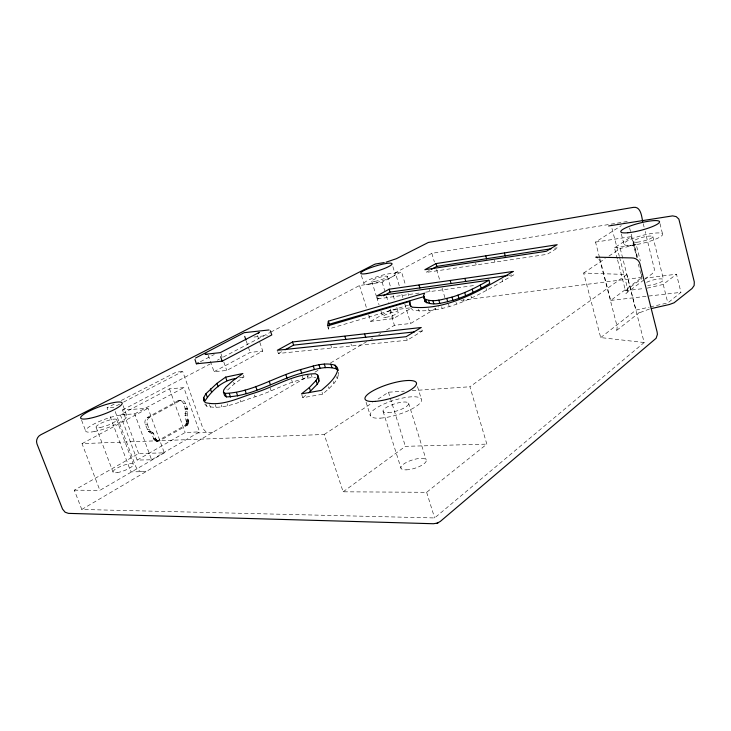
<?xml version="1.0" encoding="UTF-8"?>
<svg xmlns="http://www.w3.org/2000/svg" width="731" height="731" viewBox="0 0 731 731"><rect width="100%" height="100%" fill="white"/><g stroke="black" fill="none" stroke-linecap="round" stroke-linejoin="round"><path stroke-width="0.55" stroke-dasharray="3.65 2.74" d="M186.688 422.134C183.837 416.003 186.88 409.543 183.435 403.549A5.208 4.139 87.6 0 0 177.871 400.871L147.461 417.383A5.355 4.359 89.2 0 0 145.268 424.455L148.338 431.308L151.728 433.693L154.04 439.523L155.456 440.766L157.174 441.085L185.318 425.268L186.688 422.134L188.772 422.025C185.921 415.884 188.964 409.406 185.519 403.402A5.218 4.139 87.5 0 0 179.954 400.725L177.871 400.871M156.736 441.104L159.257 441.012L187.41 425.159L188.772 422.025M644.879 279.224L652.472 273.522L654.09 271.073L654.391 269.264L645.181 231.453M408.492 305.174L328.502 329.023L328.84 327.095M301.821 394.822L302.771 397.691L322.663 394.219C328.923 388.17 338.563 381.856 338.572 372.271M114.182 404.142L107.082 407.807L107.768 410.146M243.414 375.195L243.99 376.876L234.212 383.958L226.848 390.701L226.254 388.974M138.652 453.54L122.497 410L148.046 408.291L164.329 452.845L138.652 453.54L74.315 490.19L81.799 509.461L434.625 517.95L644.157 342.519L626.778 274.509L583.64 273.047L600.699 337.585L644.157 342.519M302.771 397.691L306.243 394.868M650.243 306.892L667.823 302.926L680.945 292.345L676.495 274.198L645.327 278.136M164.329 452.845L99.891 490.346L82.018 443.626L324.235 434.479L343.131 491.808L426.648 492.301L486.837 444.128L469.914 386.772L626.778 274.509M600.699 337.585L635.97 310.118L649.146 307.148M647.2 288.133L663.227 284.432L676.495 274.198M643.965 279.9L625.91 293.469L627.554 290.947L627.436 291.413L627.518 288.325L619.614 257.467M599.822 258.61L610.705 300.432L642.092 277.323L641.261 274.034M617.585 259.944L625.489 290.737L641.992 278.557L638.364 264.202M343.131 491.808L405.385 446.33L486.837 444.128M583.64 273.047L605.222 258.573M608.969 256.051L620.226 248.503L636.235 244.629L640.347 260.94M617.302 258.847L614.479 247.846L631.401 236.606L636.692 257.577M324.235 434.479L372.399 402.781M378.064 399.053L388.453 392.218L404.298 391.158M599.539 257.504L595.527 242.098L621.295 225.651M277.689 351.346L278.401 353.475L407.249 340.235L422.308 330.988L421.787 329.242M410.566 307.961L413.216 310.364C449.867 314.293 483.721 291.888 514.158 274.6L508.529 275.413M386.58 329.955L394.429 325.332L410.703 323.458L438.563 306.81M81.799 509.461L308.994 375.652M314.887 372.18L318.817 369.868M330.604 362.923L366.935 341.523M370.864 339.211L372.828 338.051M378.722 334.588L380.687 333.427M368.652 314.823L370.69 321.338L393.315 318.625L412.321 307.577M151.591 459.772L199.581 431.866L183.828 387.64L169.464 388.828L120.323 414.788L137.163 460.082L151.591 459.772L134.678 413.883L120.323 414.788M137.163 460.082L185.162 432.505L199.581 431.866M370.69 321.338L389.851 310.419L410.255 307.842M278.401 353.475L283.153 350.871M377.004 296.978L377.607 298.933L381.427 296.832M429.408 270.452L425.689 272.499L547.199 254.306L557.963 247.699L554.601 248.229M147.461 417.383L149.544 417.255L179.954 400.725M208.198 355.22L214.064 371.668L226.747 370.48L262.758 351.063L259.267 340.692M82.018 443.626L148.046 408.291M134.678 413.883L183.828 387.64M214.064 371.668L250.13 352.406L262.758 351.063M270.762 332.139L359.515 285.519L382.121 282.184L401.511 271.822L405.44 284.825M399.245 285.711L395.316 272.773L431.838 253.346L627.966 221.383M122.497 410L210.245 363.919M217.308 360.209L219.318 359.149M223.357 357.03L269.748 332.66M200.349 361.726L214.293 354.498M119.601 404.161L113.597 407.277L107.082 407.807M123.612 402.087L182.677 371.43L202.396 426.913A6.341 3.865 59.4 0 0 208.582 432.514M121.273 400.478L175.988 372.207L182.677 371.43M204.753 404.069L206.608 406.18C223.11 410.365 239.667 401.529 255.119 396.805C275.285 390.646 294.401 377.909 315.865 377.342M649.448 309.03L638.264 313.206L639.351 312.557L615.557 331.271L617.01 329.215L617.138 326.382L600.242 261.47L598.47 258.427L598.881 258.801M239.686 377.772L243.99 376.876M395.316 272.773L401.511 271.822M595.527 242.098L631.401 236.606M614.479 247.846L636.235 244.629M377.607 298.933L419.959 292.948M425.533 292.162L475.132 285.382M460.959 300.35L640.959 277.469M625.489 290.737L643.938 288.526M253.959 337.046L267.345 335.456M610.705 300.432L680.945 292.345M418.918 331.371L422.308 330.988M179.004 400.451L181.087 400.305M183.435 403.549L185.519 403.402M412.211 390.628L469.914 386.772M185.162 408.391L187.246 408.254M185.254 408.666L187.337 408.528M185.327 408.94L187.41 408.812M185.391 409.223L187.474 409.095M185.263 411.827L187.346 411.699M184.696 413.764L186.78 413.636M184.742 415.245L186.825 415.117M186.378 419.813L188.461 419.704M186.588 420.563L188.671 420.453M186.67 421.083L188.753 420.965M186.697 421.604L188.79 421.495M145.268 424.455L147.351 424.345A5.364 4.359 89.2 0 1 149.544 417.255M186.624 422.655L188.708 422.545M186.506 423.158L188.598 423.048M186.35 423.642L188.443 423.541M186.149 424.108L188.242 423.998M185.912 424.528L187.995 424.428M185.318 425.268L187.41 425.159M147.095 429.444L149.179 429.344L150.422 431.208L152.916 432.56L156.132 439.441L157.54 440.683L159.257 441.012M148.338 431.308L150.422 431.208M148.539 431.482L150.632 431.381M148.758 431.628L150.842 431.537M148.978 431.765L151.061 431.674M149.206 431.884L151.29 431.793M150.833 432.651L152.916 432.56M151.728 433.693L153.821 433.602M212.758 432.332L197.644 432.926M153.446 438.381L155.539 438.298M153.775 439.093L155.858 439.011M154.04 439.523L156.132 439.441M154.351 439.907L156.434 439.824M154.689 440.245L156.781 440.163M155.063 440.537L157.147 440.455M155.456 440.766L157.54 440.683M155.867 440.939L157.96 440.857M156.297 441.049L158.389 440.976M145.953 471.669L131.47 471.833L130.639 471.239L109.367 414.413M74.315 490.19L99.891 490.346M611.966 228.456L619.331 256.371M81.589 420.243L85.783 431.253M96.117 427.306L113.104 472.208M116.613 419.466L133.298 464.185M115.178 411.526L135.372 465.693A6.734 3.792 59.3 0 0 141.777 471.714M123.082 405.659L126.765 415.583M220.981 353.841L222.306 357.66M147.351 424.345L149.179 429.344M169.464 388.828L185.162 432.505M205.978 404.407L206.608 406.18M215.225 404.7L216.175 407.405M209.495 404.618L210.446 407.304M221.201 404.965L221.831 406.774M227.177 403.804L227.807 405.623M240.133 400.122L240.764 401.94M233.628 382.258L234.212 383.958M223.787 361.936L226.747 370.48M254.498 394.996L255.119 396.805M246.301 341.121L248.047 346.247M248.394 347.28L250.13 352.406M270.123 387.942L271.046 390.656M257.522 335.511L258.92 339.65M291.568 379.718L292.473 382.423M302.296 376.264L303.182 378.969M311.214 374.482L312.11 377.196M307.057 375.104L307.952 377.808M322.033 392.291L322.663 394.219M328.411 386.717L329.023 388.627M336.598 376.712L337.201 378.576M333.309 381.463L333.921 383.355M327.835 326.958L328.502 329.023M330.814 345.178L331.627 347.682M338.17 372.618L338.764 374.464M350.971 343.926L351.51 345.617M366.076 402.26L370.334 415.647M383.108 411.471L401.008 468.242M359.515 285.519L366.624 308.318M388.453 392.218L405.385 446.33M361.397 275.514L363.965 283.765M426.648 492.301L434.625 517.95M371.75 281.289L376.383 296.265M376.712 297.334L379.033 304.827M381.015 311.251L382.806 317.044M408.592 403.137L426.146 459.909M417.511 386.617L421.294 398.98M382.121 282.184L384.753 290.755M386.397 296.119L388.371 302.543M390.354 308.975L393.315 318.625M389.851 310.419L394.429 325.332M406.701 338.462L407.249 340.235M387.311 276.336L390.911 288.105M393.196 295.598L394.831 300.944M396.796 307.367L398.24 312.1M401.867 294.346L402.845 297.581M404.81 304.05L410.703 323.458M392.894 266.651L395.087 273.869M418.561 309.277L419.21 311.443M408.062 293.496L408.72 295.662M428.485 308.701L429.143 310.876M429.38 289.503L429.983 291.532M434.936 308.244L435.42 309.88M441.643 306.737L442.127 308.391M448.45 303.941L449.181 306.417M431.838 253.346L434.397 262.036M436.635 269.638L439.843 280.503M442.081 288.096L444.96 297.873M456.007 302.351L456.491 303.995M463.5 299.518L463.984 301.163M470.928 295.763L471.559 297.956M475.607 262.795L476.155 264.723M486.051 288.361L486.663 290.527M502.051 279.37L502.654 281.508M494.366 259.953L494.914 261.908M621.323 233.902L623.945 244.209M620.226 248.503L635.97 310.118M633.549 241.669L637.715 258.162M629.629 227.962L637.103 257.577M643.253 223.75L644.075 227.049M652.847 236.57L663.529 279.626M663.227 284.432L667.823 302.926M659.983 223.613L662.542 234.002M646.615 282.34A9.896 2.266 -14 0 1 660.166 278.867A9.896 2.266 -14 0 1 661.299 281.883A9.896 2.266 -14 0 1 647.739 285.355M385.794 317.318A8.123 1.626 -17.1 0 0 398.24 312.539A8.123 1.626 -17.1 0 0 387.549 313.882A8.123 1.626 -17.1 0 0 385.794 317.318M406.116 469.869A13.249 4.331 -17.6 0 0 426.228 461.069A13.249 4.331 -17.6 0 0 408.446 461.425A13.249 4.331 -17.6 0 0 406.116 469.869M388.143 412.668A13.414 3.71 -17.4 0 0 408.62 404.133A13.414 3.71 -17.4 0 0 390.838 405.221A13.414 3.71 -17.4 0 0 388.143 412.668M369.977 283.975A16.365 2.769 -17 0 0 395.069 274.628A16.365 2.769 -17 0 0 373.587 277.944A16.365 2.769 -17 0 0 369.977 283.975M630.935 245.287A19.975 3.856 -14.5 0 0 662.359 235.09A19.975 3.856 -14.5 0 0 636.509 237.118A19.975 3.856 -14.5 0 0 630.935 245.287M117.234 472.601A10.883 2.622 -20.8 0 0 133.371 464.889A10.883 2.622 -20.8 0 0 119.016 467.155A10.883 2.622 -20.8 0 0 117.234 472.601M100.211 427.471A10.992 2.239 -20.2 0 0 116.649 420.069A10.992 2.239 -20.2 0 0 102.267 422.664A10.992 2.239 -20.2 0 0 100.211 427.471M374.711 281.389A8.178 1.38 -17 0 0 387.293 276.72A8.178 1.38 -17 0 0 376.611 278.356A8.178 1.38 -17 0 0 374.711 281.389M636.984 242.199A9.987 1.928 -14.5 0 0 652.737 237.109A9.987 1.928 -14.5 0 0 639.899 238.087A9.987 1.928 -14.5 0 0 636.984 242.199M94.135 431.592A21.985 4.468 -20.2 0 0 126.892 416.771A21.985 4.468 -20.2 0 0 97.936 422.079A21.985 4.468 -20.2 0 0 94.135 431.592M380.668 418.105A26.837 7.429 -17.4 0 0 421.431 400.963A26.837 7.429 -17.4 0 0 385.566 403.329A26.837 7.429 -17.4 0 0 380.668 418.105"/><path stroke-width="1.1" d="M308.847 392.757L317.254 384.241L318.944 381.171L317.738 377.479L317.747 375.14L315.618 373.751C293.78 373.843 274.353 387.019 253.885 393.177C238.416 397.902 221.877 406.692 205.356 402.626L203.51 400.542L203.711 397.536L206.005 393.634L216.952 383.382L225.632 377.132L242.838 373.523L233.043 380.559L225.651 387.256L223.713 390.016L223.43 392.127L224.645 395.626L226.4 396.896C253.017 396.156 276.409 380.019 301.675 373.121C312.758 370.306 324.774 365.162 336.251 368.844L337.74 370.398M410.612 306.252L409.716 301.41L327.506 325.916L328.365 321.156L424.601 293.122L423.551 295.808L425.159 301.748C433.602 306.463 444.146 302.214 452.918 300.368C465.894 296.347 478.138 290.28 489.807 283.39L488.902 280.211L376.703 296.009L389.13 289.22L513.272 271.429C482.624 288.782 449.035 310.776 412.247 307.157L409.607 304.8L409.716 301.41M329.005 326.127L329.343 324.198L328.365 321.156M223.43 392.127L225.175 393.379C251.802 392.538 275.221 376.502 300.514 369.594C311.598 366.779 323.595 361.644 335.09 365.235L337.311 367.529L337.576 370.781C334.972 379.124 327.744 384.826 321.402 390.363L301.51 393.863L309.341 387.567L316.039 380.522L317.738 377.479M236.46 378.439C223.174 379.873 211.981 390.153 204.945 401.017L203.711 397.536M195.524 358.053L244.181 332.678L269.017 329.955M257.97 333.482L259.331 332.358L220.305 352.634L205.055 354.307L206.882 354.425M424.218 298.604C432.688 303.228 443.187 298.979 451.968 297.133C464.953 293.113 477.206 287.073 488.902 280.211M285.044 349.82L293.588 345.123L414.386 331.901M383.336 295.781L390.016 292.108L507.405 275.578M431.272 269.428L436.855 266.358L551.238 248.759M292.546 341.962L277.332 350.277L406.162 336.689L421.257 327.497L292.546 341.962L293.588 345.123M436.041 263.599L424.857 269.702L546.377 251.263L557.159 244.693L436.041 263.599L436.855 266.358M194.976 359.451L196.365 363.791L222.16 361.16L271.804 334.926L270.278 330.75M437.622 522.948L440.318 521.422L656.109 338.289L657.425 334.323L657.096 331.929L639.863 263.553C638.885 259.925 635.111 257.741 631.483 257.915L595.829 257.148L597.474 257.76M196.365 363.791L198.357 362.759M374.72 264.238L40.854 434.726C37.528 436.306 35.636 440.409 36.979 443.918L62.528 509.068L65.105 512.203L68.44 513.372L433.456 523.734L437.138 523.131M437.037 523.177L438.28 522.683M329.343 324.198L424.428 296.521M375.387 264.028L384.232 262.548M386.032 262.201L396.421 258.683L428.311 242.473L633.412 207.366C640.941 206.233 641.635 216.623 642.704 221.548M651.358 308.573L669.413 304.498L674.073 302.798L692.047 288.517L694.148 285.538L694.295 281.928L678.871 219.108L676.23 216.623L672.602 215.883L608.612 225.961M210.409 388.901L211.606 392.309M206.005 393.634L207.22 397.079M216.952 383.382L218.13 386.745M225.632 377.132L226.784 380.458M229.306 393.57L230.53 397.107M225.175 393.379L226.4 396.896M236.488 392.483L237.712 396.028M222.16 361.16L220.643 356.737M245.068 390.116L246.292 393.68M245.954 340.098L244.702 336.379M255.749 386.388L256.965 389.943M269.209 381.189L270.406 384.734M285.894 374.738L287.073 378.265M300.514 369.594L301.675 373.121M309.341 387.567L310.584 391.35M317.747 375.14L318.944 378.795L318.944 381.171M313.243 365.975L314.403 369.502M316.039 380.522L317.254 384.241M324.29 364.084L325.45 367.638M318.963 364.796L320.123 368.333M330.796 364.047L331.956 367.62M337.603 368.442L338.188 370.261M335.09 365.235L336.251 368.844M344.849 336.351L345.9 339.65M364.668 334.149L365.719 337.503M389.13 289.22L390.016 292.108M425.817 299.701L426.767 302.872M423.551 295.808L425.159 301.748M419.009 285.108L419.896 288.069M432.853 300.596L433.803 303.804M428.613 300.414L429.563 303.603M438.81 300.094L439.76 303.319M451.968 297.133L452.918 300.368M446.769 298.568L447.728 301.802M457.962 295.141L458.904 298.376M450.223 280.658L451.109 283.683M464.706 292.51L465.647 295.744M472.162 289.184L473.085 292.4M464.889 278.575L465.775 281.636M480.249 285.099L481.172 288.297M485.804 256.005L486.618 258.875M504.463 253.109L505.276 256.014M366.752 273.558A16.402 2.622 -17 0 0 391.926 264.275A16.402 2.622 -17 0 0 370.443 267.765A16.402 2.622 -17 0 0 366.752 273.558M627.765 232.76A20.02 3.655 -14.6 0 0 659.28 222.571A20.02 3.655 -14.6 0 0 633.439 224.892A20.02 3.655 -14.6 0 0 627.765 232.76M375.378 401.365A26.928 7.063 -17.4 0 0 416.359 384.387A26.928 7.063 -17.4 0 0 380.495 387.183A26.928 7.063 -17.4 0 0 375.378 401.365M89.155 418.443A22.04 4.24 -20 0 0 122.086 403.814A22.04 4.24 -20 0 0 93.111 409.296A22.04 4.24 -20 0 0 89.155 418.443"/></g></svg>
